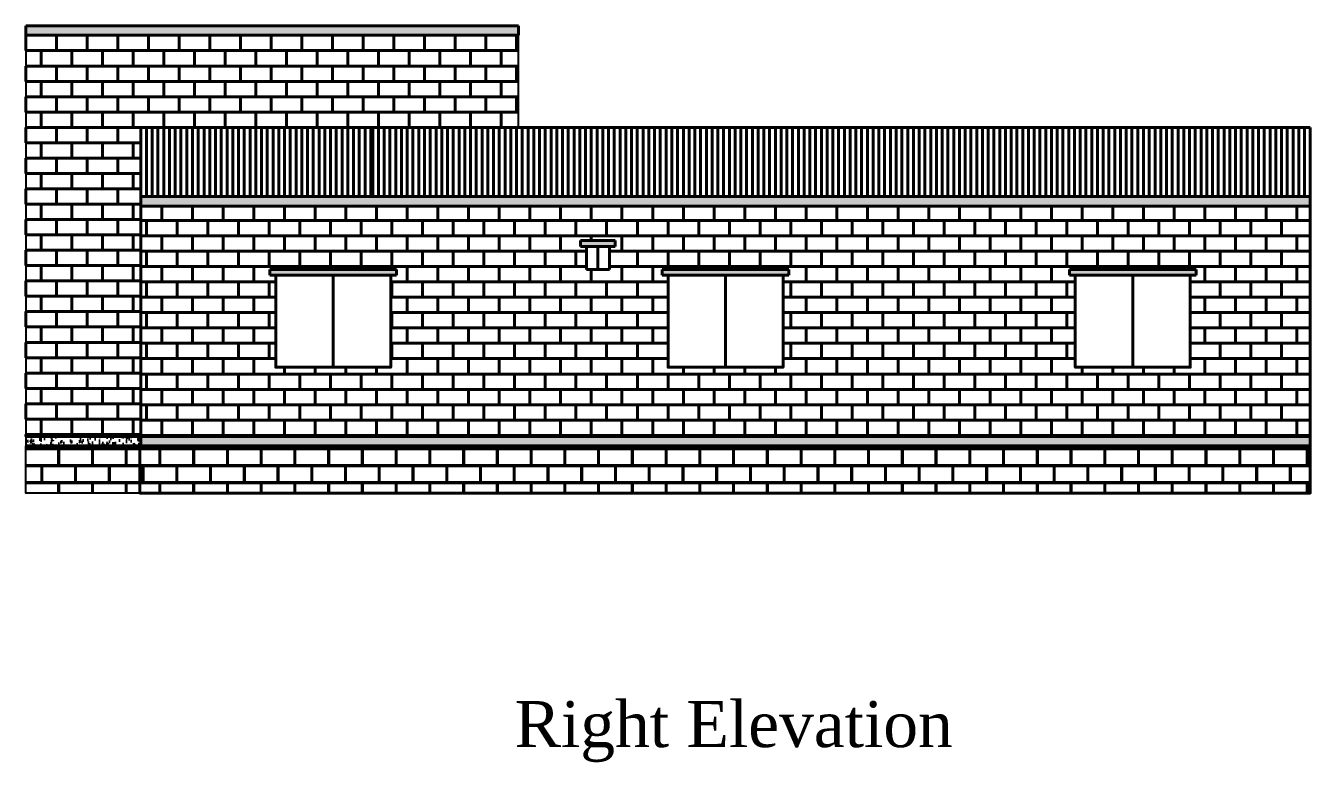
# Model space of a CAD drawing. Header units: inches. Extents: x -79350 to 491628, y -93215 to 155882.
# Drawn here: x 13032 to 13702, y 151285 to 151669 of the extents above; entities that cross this region are included whole.
import ezdxf

# ---------------------------------------------------------------- set-up
doc = ezdxf.new("R2010")
doc.units = ezdxf.units.IN
doc.header["$MEASUREMENT"] = 0
doc.layers.get('0').update_dxf_attribs({"lineweight": 30})
doc.layers.add('LINE', color=7, linetype='Continuous', lineweight=20)
doc.styles.get("Standard").update_dxf_attribs({"font": 'times.ttf', "height": 12})
pattern_1 = [(0, (49455, 163583.5), (8.8, 8.8), [17.1875, -0.4125]), (0, (49446.2, 163583.9125), (8.8, 8.8), [17.1875, -0.4125]), (90, (49455, 163583.5), (-8.8, 8.8), [-9.2125, 8.3875]), (90, (49454.5875, 163583.5), (-8.8, 8.8), [-9.2125, 8.3875])]

msp = doc.modelspace()

# ---------------------------------------------------------------- hatches: boundary and pattern name
at = {"layer": 'LINE', "linetype": 'ByBlock', "lineweight": 40, "true_color": 0x000000}
h = msp.add_hatch(dxfattribs=at)
h.set_pattern_fill('AR-CONC', color=18)
h.set_pattern_definition([(50, (84149, 164490.5), (7.17260183, -0.62752135), [0.75, -8.25]), (355, (84149, 164490.5), (-1.3875133, 7.5219213), [0.6, -6.6]), (100.451444, (84149.598, 164490.448), (5.7850885, 6.8943999), [0.6374019, -7.0114211]), (46.1842, (84149, 164492.5), (10.6724133, -1.6551928), [1.125, -12.375]), (96.635635, (84149.889, 164492.362), (9.3466195, 9.741186), [0.9561034, -10.5171376]), (351.184164, (84149, 164492.5), (9.3466195, 9.741186), [0.9, -9.9]), (21, (84150, 164492), (5.9690705, -4.0261889), [0.75, -8.25]), (326, (84150, 164492), (2.4331533, 7.25150045), [0.6, -6.6]), (71.451445, (84150.4974, 164491.6645), (8.4022238, 3.2253115), [0.6374019, -7.0114211]), (37.5, (84149, 164490.5), (0.12159855, 3.32893854), [0, -6.52, 0, -6.7, 0, -6.625]), (7.5, (84149, 164490.5), (2.63069537, 3.94411712), [0, -3.82, 0, -6.37, 0, -2.525]), (327.5, (84146.77, 164490.5), (5.33822436, -0.22554872), [0, -2.5, 0, -7.8, 0, -10.35]), (317.5, (84145.77, 164490.5), (5.8318617, 1.00104982), [0, -3.25, 0, -5.18, 0, -7.35])])
h.paths.add_polyline_path([(13702, 151455), (13092, 151455), (13092, 151450), (13702, 151450)])
h.paths.add_polyline_path([(13225.41, 151542), (13159.41, 151542), (13159.41, 151539), (13162.41, 151539), (13222.41, 151539), (13225.41, 151539)])
h.paths.add_polyline_path([(13339.41, 151557), (13321.41, 151557), (13321.41, 151554), (13324.41, 151554), (13336.41, 151554), (13339.41, 151554)])
h.paths.add_polyline_path([(13430, 151542), (13364, 151542), (13364, 151539), (13367, 151539), (13427, 151539), (13430, 151539)])
h.paths.add_polyline_path([(13642.41, 151542), (13576.41, 151542), (13576.41, 151539), (13579.41, 151539), (13639.41, 151539), (13642.41, 151539)])
h.paths.add_polyline_path([(13702, 151580), (13092, 151580), (13092, 151575), (13702, 151575)])
h.paths.add_polyline_path([(13289, 151669), (13032, 151669), (13032, 151664), (13289, 151664)])
at = {"layer": 'LINE', "linetype": 'ByBlock', "lineweight": 40, "true_color": 0xcba65d}
h = msp.add_hatch(dxfattribs=at)
h.set_pattern_fill('AR-B816', color=43)
h.set_pattern_definition([(0, (51296, 163584), (0, 8), []), (90, (51296, 163584), (-8, 8), [8, -8])])
h.paths.add_polyline_path([(13032, 151664), (13032, 151455), (13092, 151455), (13092, 151575), (13092, 151580), (13092, 151616), (13212, 151616), (13289, 151616), (13289, 151664)])
h = msp.add_hatch(dxfattribs=at)
h.set_pattern_fill('AR-B816', color=43)
h.set_pattern_definition([(0, (49455, 163583.5), (0, 8), []), (90, (49455, 163583.5), (-8, 8), [8, -8])])
h.paths.add_polyline_path([(13092, 151575), (13092, 151455), (13702, 151455), (13702, 151575)])
h.paths.add_polyline_path([(13430, 151542), (13430, 151539), (13427, 151539), (13427, 151491), (13367, 151491), (13367, 151539), (13364, 151539), (13364, 151542)], flags=16)
h.paths.add_polyline_path([(13339.41, 151557), (13339.41, 151554), (13336.41, 151554), (13336.41, 151542), (13324.41, 151542), (13324.41, 151554), (13321.41, 151554), (13321.41, 151557)], flags=16)
h.paths.add_polyline_path([(13225.41, 151542), (13225.41, 151539), (13222.41, 151539), (13222.41, 151491), (13162.41, 151491), (13162.41, 151539), (13159.41, 151539), (13159.41, 151542)], flags=16)
h.paths.add_polyline_path([(13576.41, 151542), (13642.41, 151542), (13642.41, 151539), (13639.41, 151539), (13639.41, 151491), (13579.41, 151491), (13579.41, 151539), (13576.41, 151539)], flags=16)
at = {"layer": 'LINE', "linetype": 'ByBlock', "lineweight": 40}
h = msp.add_hatch(dxfattribs=at)
h.set_pattern_fill('AR-CONC', color=256)
h.set_pattern_definition([(50, (49455, 163583.5), (7.1726018, -0.62752135), [0.75, -8.25]), (355, (49455, 163583.5), (-1.3875133, 7.5219213), [0.6, -6.6]), (100.451444, (49455.598, 163583.448), (5.7850885, 6.8943999), [0.6374019, -7.0114211]), (46.1842, (49455, 163585.5), (10.6724133, -1.6551928), [1.125, -12.375]), (96.635635, (49455.889, 163585.362), (9.3466195, 9.741186), [0.9561034, -10.5171376]), (351.184164, (49455, 163585.5), (9.3466195, 9.741186), [0.9, -9.9]), (21, (49456, 163585), (5.9690705, -4.0261889), [0.75, -8.25]), (326, (49456, 163585), (2.4331533, 7.2515005), [0.6, -6.6]), (71.451445, (49456.4974, 163584.6645), (8.4022238, 3.2253115), [0.6374019, -7.0114211]), (37.5, (49455, 163583.5), (0.12159855, 3.32893854), [0, -6.52, 0, -6.7, 0, -6.625]), (7.5, (49455, 163583.5), (2.63069537, 3.94411712), [0, -3.82, 0, -6.37, 0, -2.525]), (327.5, (49452.77, 163583.5), (5.33822436, -0.22554872), [0, -2.5, 0, -7.8, 0, -10.35]), (317.5, (49451.77, 163583.5), (5.8318617, 1.0010498), [0, -3.25, 0, -5.18, 0, -7.35])])
h.paths.add_polyline_path([(13092, 151455), (13032, 151455), (13032, 151450), (13091.5, 151450), (13092, 151450)])
at = {"layer": 'LINE', "linetype": 'ByBlock', "lineweight": 30, "true_color": 0xcba65d, "transparency": 33554559}
h = msp.add_hatch(dxfattribs=at)
h.set_pattern_fill('AR-B816C', color=43, scale=1.1)
h.set_pattern_definition(pattern_1)
h.paths.add_polyline_path([(13032, 151450), (13032, 151425.5), (13091.5, 151425.5), (13091.5, 151450)])
at = {"layer": 'LINE', "linetype": 'ByBlock', "lineweight": 30, "true_color": 0xcba65d, "transparency": 33554687}
h = msp.add_hatch(dxfattribs=at)
h.set_pattern_fill('AR-B816C', color=43, scale=1.1)
h.set_pattern_definition(pattern_1)
h.paths.add_polyline_path([(13702, 151425.5), (13702, 151449.5), (13091.5, 151449.5), (13091.5, 151425.5)])

# ---------------------------------------------------------------- linework, layer by layer
at = {"layer": 'LINE', "linetype": 'ByBlock', "lineweight": 40}
for p, q in [((13289, 151669), (13032, 151669)), ((13032, 151669), (13032, 151664)), ((13289, 151669), (13289, 151664)), ((13289, 151664), (13032, 151664)), ((13702, 151575), (13092, 151575)), ((13321.41, 151554), (13321.41, 151557)), ((13339.41, 151557), (13321.41, 151557)), ((13324.41, 151554), (13321.41, 151554)), ((13324.41, 151542), (13324.41, 151554)), ((13324.41, 151554), (13336.41, 151554)), ((13330.41, 151554), (13330.41, 151542)), ((13336.41, 151554), (13336.41, 151542)), ((13336.41, 151554), (13339.41, 151554)), ((13339.41, 151554), (13339.41, 151557)), ((13159.41, 151539), (13159.41, 151542)), ((13225.41, 151542), (13159.41, 151542)), ((13225.41, 151539), (13225.41, 151542)), ((13336.41, 151542), (13324.41, 151542)), ((13364, 151539), (13364, 151542)), ((13430, 151542), (13364, 151542)), ((13430, 151539), (13430, 151542)), ((13576.41, 151539), (13576.41, 151542)), ((13642.41, 151542), (13576.41, 151542)), ((13642.41, 151539), (13642.41, 151542)), ((13162.41, 151539), (13159.41, 151539)), ((13192.41, 151539), (13192.41, 151491)), ((13222.41, 151539), (13225.41, 151539)), ((13367, 151539), (13364, 151539)), ((13397, 151539), (13397, 151491)), ((13427, 151539), (13430, 151539)), ((13579.41, 151539), (13576.41, 151539)), ((13609.41, 151539), (13609.41, 151491)), ((13639.41, 151539), (13642.41, 151539)), ((13092, 151455), (13032, 151455)), ((13702, 151455), (13092, 151455)), ((13092, 151450), (13032, 151450))]:
    msp.add_line(p, q, dxfattribs=at)
at = {"layer": 'LINE', "linetype": 'ByBlock', "lineweight": 25}
for p, q in [((13032, 151664), (13032, 151450)), ((13289, 151616), (13289, 151664))]:
    msp.add_line(p, q, dxfattribs=at)
at = {"layer": 'LINE', "color": 135, "linetype": 'ByBlock', "lineweight": 40}
for p, q in [((13212, 151616), (13092, 151616)), ((13092, 151580), (13092, 151616)), ((13702, 151616), (13212, 151616))]:
    msp.add_line(p, q, dxfattribs=at)
at = {"layer": 'LINE', "color": 135, "linetype": 'ByBlock', "lineweight": 40, "true_color": 0x5f919e}
for p, q in [((13095, 151580), (13095, 151616)), ((13095, 151580), (13095, 151616)), ((13098, 151580), (13098, 151616)), ((13101, 151580), (13101, 151616)), ((13104, 151580), (13104, 151616)), ((13107, 151580), (13107, 151616)), ((13107, 151580), (13107, 151616)), ((13110, 151580), (13110, 151616)), ((13110, 151580), (13110, 151616)), ((13113, 151580), (13113, 151616)), ((13116, 151580), (13116, 151616)), ((13119, 151580), (13119, 151616)), ((13122, 151580), (13122, 151616)), ((13122, 151580), (13122, 151616)), ((13125, 151580), (13125, 151616)), ((13128, 151580), (13128, 151616)), ((13131, 151580), (13131, 151616)), ((13134, 151580), (13134, 151616)), ((13137, 151580), (13137, 151616)), ((13137, 151580), (13137, 151616)), ((13140, 151580), (13140, 151616)), ((13143, 151580), (13143, 151616)), ((13146, 151580), (13146, 151616)), ((13149, 151580), (13149, 151616)), ((13152, 151580), (13152, 151616)), ((13152, 151580), (13152, 151616)), ((13155, 151580), (13155, 151616)), ((13158, 151580), (13158, 151616)), ((13161, 151580), (13161, 151616)), ((13164, 151580), (13164, 151616)), ((13164, 151580), (13164, 151616)), ((13167, 151580), (13167, 151616)), ((13167, 151580), (13167, 151616)), ((13170, 151580), (13170, 151616)), ((13173, 151580), (13173, 151616)), ((13176, 151580), (13176, 151616)), ((13179, 151580), (13179, 151616)), ((13179, 151580), (13179, 151616)), ((13182, 151580), (13182, 151616)), ((13185, 151580), (13185, 151616)), ((13188, 151580), (13188, 151616)), ((13191, 151580), (13191, 151616)), ((13194, 151580), (13194, 151616)), ((13194, 151580), (13194, 151616)), ((13197, 151580), (13197, 151616)), ((13200, 151580), (13200, 151616)), ((13203, 151580), (13203, 151616)), ((13206, 151580), (13206, 151616)), ((13209, 151580), (13209, 151616)), ((13212, 151616), (13212, 151580)), ((13212, 151580), (13212, 151616)), ((13213, 151580), (13213, 151616)), ((13213, 151580), (13213, 151616)), ((13216, 151580), (13216, 151616)), ((13219, 151580), (13219, 151616)), ((13222, 151580), (13222, 151616)), ((13225, 151580), (13225, 151616)), ((13228, 151580), (13228, 151616)), ((13228, 151580), (13228, 151616)), ((13231, 151580), (13231, 151616)), ((13234, 151580), (13234, 151616)), ((13237, 151580), (13237, 151616)), ((13240, 151580), (13240, 151616)), ((13243, 151580), (13243, 151616)), ((13243, 151580), (13243, 151616)), ((13246, 151580), (13246, 151616)), ((13249, 151580), (13249, 151616)), ((13252, 151580), (13252, 151616)), ((13255, 151580), (13255, 151616)), ((13255, 151580), (13255, 151616)), ((13258, 151580), (13258, 151616)), ((13258, 151580), (13258, 151616)), ((13261, 151580), (13261, 151616)), ((13264, 151580), (13264, 151616)), ((13267, 151580), (13267, 151616)), ((13270, 151580), (13270, 151616)), ((13270, 151580), (13270, 151616)), ((13273, 151580), (13273, 151616)), ((13276, 151580), (13276, 151616)), ((13279, 151580), (13279, 151616)), ((13282, 151580), (13282, 151616)), ((13285, 151580), (13285, 151616)), ((13285, 151580), (13285, 151616)), ((13288, 151580), (13288, 151616)), ((13291, 151580), (13291, 151616)), ((13294, 151580), (13294, 151616)), ((13297, 151580), (13297, 151616)), ((13300, 151580), (13300, 151616)), ((13300, 151580), (13300, 151616)), ((13303, 151580), (13303, 151616)), ((13306, 151580), (13306, 151616)), ((13309, 151580), (13309, 151616)), ((13312, 151580), (13312, 151616)), ((13312, 151580), (13312, 151616)), ((13315, 151580), (13315, 151616)), ((13315, 151580), (13315, 151616)), ((13318, 151580), (13318, 151616)), ((13321, 151580), (13321, 151616)), ((13324, 151580), (13324, 151616)), ((13327, 151580), (13327, 151616)), ((13327, 151580), (13327, 151616)), ((13330, 151580), (13330, 151616)), ((13333, 151580), (13333, 151616)), ((13336, 151580), (13336, 151616)), ((13339, 151580), (13339, 151616)), ((13342, 151580), (13342, 151616)), ((13342, 151580), (13342, 151616)), ((13345, 151580), (13345, 151616)), ((13348, 151580), (13348, 151616)), ((13351, 151580), (13351, 151616)), ((13354, 151580), (13354, 151616)), ((13357, 151580), (13357, 151616)), ((13357, 151580), (13357, 151616)), ((13360, 151580), (13360, 151616)), ((13363, 151580), (13363, 151616)), ((13366, 151580), (13366, 151616)), ((13369, 151580), (13369, 151616)), ((13369, 151580), (13369, 151616)), ((13372, 151580), (13372, 151616)), ((13372, 151580), (13372, 151616)), ((13375, 151580), (13375, 151616)), ((13378, 151580), (13378, 151616)), ((13381, 151580), (13381, 151616)), ((13384, 151580), (13384, 151616)), ((13384, 151580), (13384, 151616)), ((13387, 151580), (13387, 151616)), ((13390, 151580), (13390, 151616)), ((13393, 151580), (13393, 151616)), ((13396, 151580), (13396, 151616)), ((13399, 151580), (13399, 151616)), ((13399, 151580), (13399, 151616)), ((13402, 151580), (13402, 151616)), ((13405, 151580), (13405, 151616)), ((13408, 151580), (13408, 151616)), ((13411, 151580), (13411, 151616)), ((13414, 151580), (13414, 151616)), ((13414, 151580), (13414, 151616)), ((13417, 151580), (13417, 151616)), ((13420, 151580), (13420, 151616)), ((13423, 151580), (13423, 151616)), ((13426, 151580), (13426, 151616)), ((13426, 151580), (13426, 151616)), ((13429, 151580), (13429, 151616)), ((13429, 151580), (13429, 151616)), ((13432, 151580), (13432, 151616)), ((13435, 151580), (13435, 151616)), ((13438, 151580), (13438, 151616)), ((13441, 151580), (13441, 151616)), ((13441, 151580), (13441, 151616)), ((13444, 151580), (13444, 151616)), ((13447, 151580), (13447, 151616)), ((13450, 151580), (13450, 151616)), ((13453, 151580), (13453, 151616)), ((13456, 151580), (13456, 151616)), ((13456, 151580), (13456, 151616)), ((13459, 151580), (13459, 151616)), ((13462, 151580), (13462, 151616)), ((13465, 151580), (13465, 151616)), ((13468, 151580), (13468, 151616)), ((13471, 151580), (13471, 151616)), ((13471, 151580), (13471, 151616)), ((13474, 151580), (13474, 151616)), ((13477, 151580), (13477, 151616)), ((13480, 151580), (13480, 151616)), ((13483, 151580), (13483, 151616)), ((13483, 151580), (13483, 151616)), ((13486, 151580), (13486, 151616)), ((13486, 151580), (13486, 151616)), ((13489, 151580), (13489, 151616)), ((13492, 151580), (13492, 151616)), ((13495, 151580), (13495, 151616)), ((13498, 151580), (13498, 151616)), ((13498, 151580), (13498, 151616)), ((13501, 151580), (13501, 151616)), ((13504, 151580), (13504, 151616)), ((13507, 151580), (13507, 151616)), ((13510, 151580), (13510, 151616)), ((13513, 151580), (13513, 151616)), ((13513, 151580), (13513, 151616)), ((13516, 151580), (13516, 151616)), ((13519, 151580), (13519, 151616)), ((13522, 151580), (13522, 151616)), ((13525, 151580), (13525, 151616)), ((13528, 151580), (13528, 151616)), ((13528, 151580), (13528, 151616)), ((13531, 151580), (13531, 151616)), ((13534, 151580), (13534, 151616)), ((13537, 151580), (13537, 151616)), ((13540, 151580), (13540, 151616)), ((13540, 151580), (13540, 151616)), ((13543, 151580), (13543, 151616)), ((13543, 151580), (13543, 151616)), ((13546, 151580), (13546, 151616)), ((13549, 151580), (13549, 151616)), ((13552, 151580), (13552, 151616)), ((13555, 151580), (13555, 151616)), ((13555, 151580), (13555, 151616)), ((13558, 151580), (13558, 151616)), ((13561, 151580), (13561, 151616)), ((13564, 151580), (13564, 151616)), ((13567, 151580), (13567, 151616)), ((13570, 151580), (13570, 151616)), ((13570, 151580), (13570, 151616)), ((13573, 151580), (13573, 151616)), ((13576, 151580), (13576, 151616)), ((13579, 151580), (13579, 151616)), ((13582, 151580), (13582, 151616)), ((13585, 151580), (13585, 151616)), ((13585, 151580), (13585, 151616)), ((13588, 151580), (13588, 151616)), ((13591, 151580), (13591, 151616)), ((13594, 151580), (13594, 151616)), ((13597, 151580), (13597, 151616)), ((13597, 151580), (13597, 151616)), ((13600, 151580), (13600, 151616)), ((13600, 151580), (13600, 151616)), ((13603, 151580), (13603, 151616)), ((13606, 151580), (13606, 151616)), ((13609, 151580), (13609, 151616)), ((13612, 151580), (13612, 151616)), ((13612, 151580), (13612, 151616)), ((13615, 151580), (13615, 151616)), ((13618, 151580), (13618, 151616)), ((13621, 151580), (13621, 151616)), ((13624, 151580), (13624, 151616)), ((13627, 151580), (13627, 151616)), ((13627, 151580), (13627, 151616)), ((13630, 151580), (13630, 151616)), ((13633, 151580), (13633, 151616)), ((13636, 151580), (13636, 151616)), ((13639, 151580), (13639, 151616)), ((13642, 151580), (13642, 151616)), ((13642, 151580), (13642, 151616)), ((13645, 151580), (13645, 151616)), ((13648, 151580), (13648, 151616)), ((13651, 151580), (13651, 151616)), ((13654, 151580), (13654, 151616)), ((13654, 151580), (13654, 151616)), ((13657, 151580), (13657, 151616)), ((13657, 151580), (13657, 151616)), ((13660, 151580), (13660, 151616)), ((13663, 151580), (13663, 151616)), ((13666, 151580), (13666, 151616)), ((13669, 151580), (13669, 151616)), ((13669, 151580), (13669, 151616)), ((13672, 151580), (13672, 151616)), ((13675, 151580), (13675, 151616)), ((13678, 151580), (13678, 151616)), ((13681, 151580), (13681, 151616)), ((13684, 151580), (13684, 151616)), ((13684, 151580), (13684, 151616)), ((13687, 151580), (13687, 151616)), ((13690, 151580), (13690, 151616)), ((13693, 151580), (13693, 151616)), ((13696, 151580), (13696, 151616)), ((13699, 151580), (13699, 151616)), ((13702, 151580), (13702, 151616))]:
    msp.add_line(p, q, dxfattribs=at)
at = {"layer": 'LINE', "linetype": 'ByBlock', "lineweight": 30}
for p, q in [((13091.5, 151449.5), (13091.5, 151425.5)), ((13702, 151449.5), (13091.5, 151449.5)), ((13702, 151425.5), (13702, 151449.5)), ((13091.5, 151425.5), (13702, 151425.5))]:
    msp.add_line(p, q, dxfattribs=at)
at = {"layer": 'LINE', "linetype": 'ByBlock', "lineweight": 40}
for points in [[(13702, 151580), (13092, 151580), (13092, 151575), (13702, 151575)], [(13702, 151575), (13092, 151575), (13092, 151455), (13702, 151455)], [(13222.41, 151539), (13162.41, 151539), (13162.41, 151491), (13222.41, 151491)], [(13427, 151539), (13367, 151539), (13367, 151491), (13427, 151491)], [(13639.41, 151539), (13579.41, 151539), (13579.41, 151491), (13639.41, 151491)], [(13702, 151455), (13092, 151455), (13092, 151450), (13702, 151450)], [(13091.5, 151449.5), (13702, 151449.5), (13702, 151425.5), (13091.5, 151425.5)]]:
    msp.add_lwpolyline(points, close=True, dxfattribs=at)
at = {"layer": 'LINE', "linetype": 'ByBlock', "lineweight": 25}
msp.add_lwpolyline([(13032, 151450), (13091.5, 151450), (13091.5, 151425.5), (13032, 151425.5)], close=True, dxfattribs=at)

# ---------------------------------------------------------------- texts
at = {"color": 138, "linetype": 'ByBlock', "lineweight": 40, "true_color": 0x004a5e, "insert": (13287, 151317.09), "char_height": 24, "attachment_point": 1}
msp.add_mtext_dynamic_manual_height_columns('Right Elevation', width=455, gutter_width=60, heights=[5.23], dxfattribs=at)

doc.saveas('drawing.dxf')
